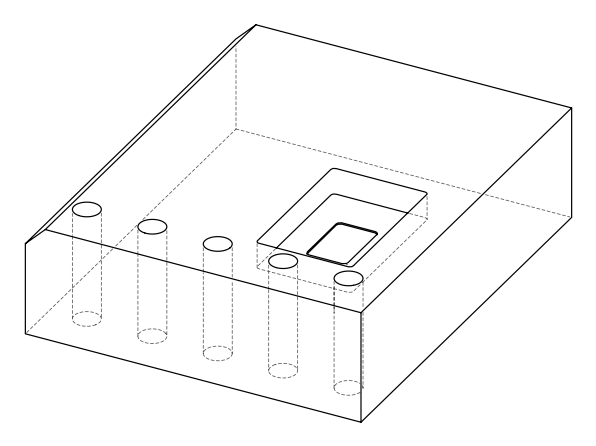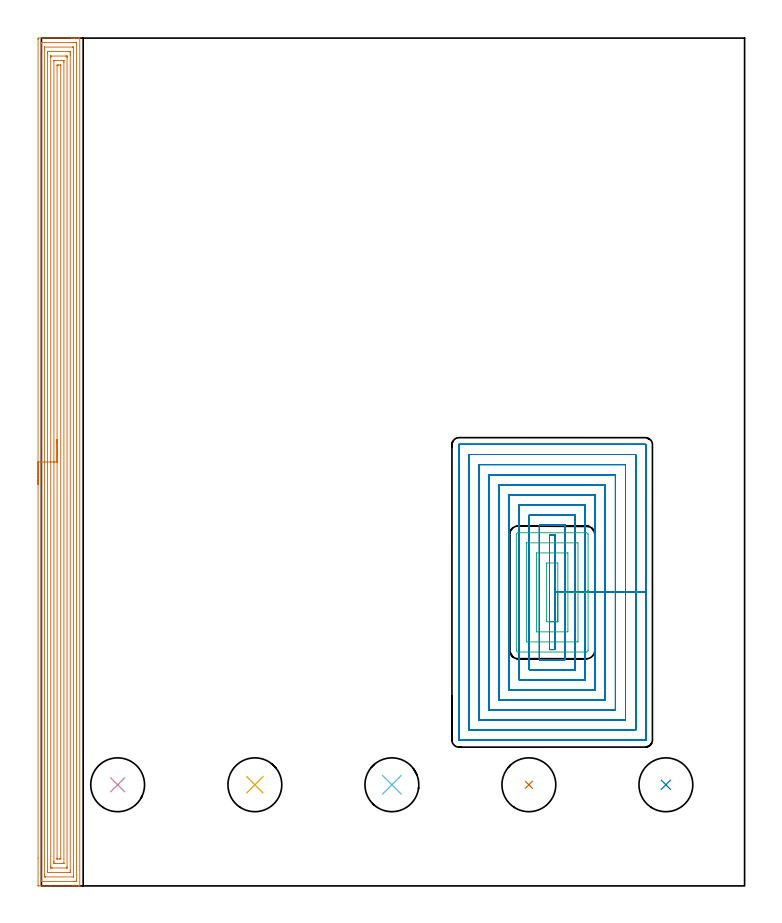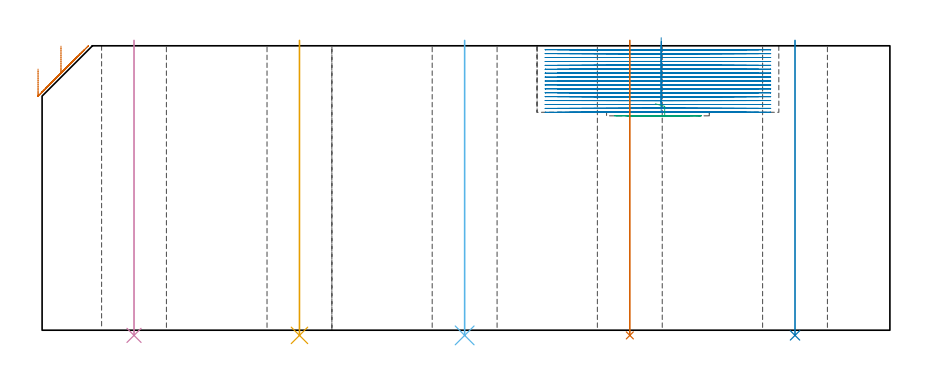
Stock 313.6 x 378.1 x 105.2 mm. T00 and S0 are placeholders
(PLAN: 8 operations, 2 tool changes, 118.7 min)
(1 AREA_MILL | FG_CHAMFER_SURFACE | UGT0205_001 | 21.48 min | 65403 mm3)
(2 MILL_RECTANGULAR_POCKET | POCKET_RECTANGULAR_STRAIGHT | NXT0201_008 | Follow Part, ap 1.5, ae 75% | 94.04 min | 303340 mm3)
(3 MILL_RECTANGULAR_POCKET_1 | POCKET_RECTANGULAR_STRAIGHT_1 | NXT0201_008 | Follow Part, ap 1.5, ae 75% | 1.03 min | 2914 mm3)
(4 INDEXABLE_INSERT_DRILL_THROUGH_HOLE_FROM_SOLID | STEP1HOLE | NXT0302_019 | 0.44 min | 47538 mm3)
(5 INDEXABLE_INSERT_DRILL_THROUGH_HOLE_FROM_SOLID_1 | STEP1HOLE_1 | NXT0302_019 | 0.44 min | 47545 mm3)
(6 INDEXABLE_INSERT_DRILL_THROUGH_HOLE_FROM_SOLID_2 | STEP1HOLE_2 | NXT0302_019 | 0.44 min | 47561 mm3)
(7 INDEXABLE_INSERT_DRILL_THROUGH_HOLE_FROM_SOLID_3 | STEP1HOLE_3 | NXT0302_019 | 0.44 min | 47538 mm3)
(8 INDEXABLE_INSERT_DRILL_THROUGH_HOLE_FROM_SOLID_4 | STEP1HOLE_4 | NXT0302_019 | 0.44 min | 47538 mm3)
(TOOL UGT0205_001 | Chamfer Mill 20 x 3 x 45 deg. | D20 FL50 Z2)
(TOOL NXT0201_008 | ENDMILL 6mm [2P460-0600-NA 1630] | D6 FL26 Z6)
(TOOL NXT0302_019 | Index. Insert Drill 24mm [880-D2400L25-05] | D24 PA176 FL120 Z2)
(OP 1 AREA_MILL)
G17 G21 G94 G90
T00 M6
G54
G17 G0 G90 X-1.5 Y179.05 S1061 M3
G43 Z115.2 H0
Z96.6
G94 G1 Y179.088 Z95.728 F250.
Y179.202 Z94.864
Y179.391 Z94.012
Y179.653 Z93.18
Y179.987 Z92.374
Y180.39 Z91.6
Y180.858 Z90.864
Y181.39 Z90.172
Y181.979 Z89.529
Y182.622 Z88.94
Y183.314 Z88.408
Y184.05 Z87.94
Y184.824 Z87.537
Y185.63 Z87.203
Y186.462 Z86.941
Y187.313 Z86.752
Y188.178 Z86.638
Y189.05 Z86.6
Y377.486
X-1.496 Y377.906 Z86.602
X-1.492 Y378.09 Z86.606
X-1.305 Y378.1 Z86.793
X13.373 Z101.468
X13.98 Z102.074
X14.532 Z102.629
X14.863 Z102.959
X15.415 Z103.511
X15.746 Z103.841
X16.408 Z104.507
X16.747 Z104.846
X17.089 Y378.094 Z105.18
X17.097 Y378.092 Z105.188
X17.1 Y377.932 Z105.2
Y0.167
X17.097 Y0.008 Z105.188
X17.089 Y0.006 Z105.18
X16.747 Y0. Z104.846
X16.408 Z104.507
X15.746 Z103.841
X14.532 Z102.629
X13.98 Z102.074
X3.858 Z91.955
X-1.305 Y0.001 Z86.792
X-1.492 Y0.01 Z86.606
X-1.499 Y0.197 Z86.599
X-1.5 Y12.391 Z86.6
Y189.05
X-0.086 Z88.014
X-0.085 Y375.908 Z88.015
X-0.084 Y376.012 Z88.016
X-0.081 Y376.063 Z88.019
X-0.08 Y376.082 Z88.02
X-0.053 Y376.09 Z88.047
X0.344 Y376.098 Z88.444
X0.737 Y376.099 Z88.837
X1.224 Y376.1 Z89.324
X14.863 Y376.099 Z102.963
X15.353 Y376.097 Z103.453
X15.576 Y376.09 Z103.676
X15.679 Y376.08 Z103.779
X15.685 Y375.762 Z103.785
Y375.7
Y2.192
X15.684 Y2.088 Z103.784
X15.681 Y2.037 Z103.781
X15.68 Y2.018 Z103.78
X15.653 Y2.01 Z103.753
X15.256 Y2.002 Z103.356
X14.863 Y2.001 Z102.963
X14.376 Y2. Z102.476
X0.737 Y2.001 Z88.837
X0.247 Y2.003 Z88.347
X0.024 Y2.01 Z88.124
X-0.079 Y2.02 Z88.021
X-0.085 Y2.338 Z88.015
Y2.4
X-0.086 Y189.05 Z88.014
X1.328 Z89.428
X1.329 Y373.315 Z89.429
X1.331 Y373.914 Z89.431
X1.333 Y374.06 Z89.433
X1.335 Y374.088 Z89.435
X1.375 Y374.094 Z89.475
X1.437 Y374.099 Z89.537
X13.797 Z101.897
X13.98 Y374.096 Z102.08
X14.164 Y374.09 Z102.264
X14.265 Y374.081 Z102.365
X14.268 Y374.012 Z102.368
X14.27 Y373.914 Z102.37
X14.271 Y373.619 Z102.371
X14.272 Y373.021 Z102.372
X14.271 Y4.785 Z102.371
X14.269 Y4.186 Z102.369
X14.267 Y4.04 Z102.367
X14.265 Y4.012 Z102.365
X14.225 Y4.006 Z102.325
X14.163 Y4.001 Z102.263
X1.804 Y4. Z89.904
X1.62 Y4.004 Z89.72
X1.436 Y4.01 Z89.536
X1.335 Y4.019 Z89.435
X1.332 Y4.088 Z89.432
X1.33 Y4.186 Z89.43
X1.329 Y4.481 Z89.429
X1.328 Y5.079 Z89.428
Y189.05
X2.743 Z90.843
Y371.235
X2.747 Y371.88 Z90.847
X2.751 Y372.09 Z90.851
X3.413 Y372.1 Z91.513
X12.242 Z100.342
X12.647 Y372.094 Z100.747
X12.843 Y372.09 Z100.943
X12.85 Y371.979 Z100.95
X12.856 Y371.479 Z100.956
X12.857 Y371.235 Z100.957
Y370.584
Y6.865
X12.853 Y6.22 Z100.953
X12.849 Y6.01 Z100.949
X12.187 Y6. Z100.287
X3.358 Z91.458
X2.953 Y6.006 Z91.053
X2.757 Y6.01 Z90.857
X2.75 Y6.121 Z90.85
X2.744 Y6.621 Z90.844
X2.743 Y8.651 Z90.843
Y189.05
X4.157 Z92.257
Y369.674
X4.159 Y369.9 Z92.259
X4.162 Y370.05 Z92.262
X4.165 Y370.092 Z92.265
X4.169 Y370.094 Z92.269
X4.188 Y370.097 Z92.288
X4.269 Y370.099 Z92.369
X10.688 Y370.1 Z98.788
X11.332 Y370.096 Z99.432
X11.423 Y370.093 Z99.523
X11.431 Y370.091 Z99.531
X11.436 Y370.057 Z99.536
X11.44 Y369.938 Z99.54
X11.442 Y369.787 Z99.542
X11.443 Y369.561 Z99.543
Y369.448
Y8.426
X11.441 Y8.2 Z99.541
X11.438 Y8.05 Z99.538
X11.435 Y8.008 Z99.535
X11.431 Y8.006 Z99.531
X11.412 Y8.003 Z99.512
X11.332 Y8.001 Z99.432
X4.912 Y8. Z93.012
X4.269 Y8.004 Z92.369
X4.177 Y8.007 Z92.277
X4.169 Y8.008 Z92.269
X4.164 Y8.043 Z92.264
X4.16 Y8.162 Z92.26
X4.158 Y8.313 Z92.258
X4.157 Y8.764 Z92.257
Y189.05
X5.571 Z93.671
X5.572 Y367.897 Z93.672
X5.574 Y368.014 Z93.674
X5.577 Y368.071 Z93.677
X5.579 Y368.09 Z93.679
X5.607 Y368.095 Z93.707
X6.034 Y368.098 Z94.134
X6.485 Y368.1 Z94.585
X9.133 Z97.233
X9.566 Y368.099 Z97.666
X10.018 Y368.098 Z98.118
X10.024 Y368.093 Z98.124
X10.026 Y368.09 Z98.126
X10.028 Y367.662 Z98.128
X10.029 Y367.194 Z98.129
X10.028 Y10.203 Z98.128
X10.026 Y10.086 Z98.126
X10.023 Y10.029 Z98.123
X10.021 Y10.01 Z98.121
X9.993 Y10.005 Z98.093
X9.566 Y10.002 Z97.666
X9.115 Y10. Z97.215
X6.467 Z94.567
X6.034 Y10.001 Z94.134
X5.582 Y10.002 Z93.682
X5.576 Y10.007 Z93.676
X5.574 Y10.01 Z93.674
X5.572 Y10.438 Z93.672
X5.571 Y10.906 Z93.671
Y189.05
X6.985 Z95.085
X6.986 Y365.807 Z95.086
X6.987 Y365.876 Z95.087
X6.992 Y366.073 Z95.092
X7.358 Y366.09 Z95.458
X7.58 Y366.098 Z95.68
X8.553 Y366.099 Z96.653
X8.575 Y366.097 Z96.675
X8.596 Y366.092 Z96.696
X8.608 Y366.085 Z96.708
X8.61 Y366.062 Z96.71
X8.614 Y365.946 Z96.714
Y12.293
X8.613 Y12.224 Z96.713
X8.608 Y12.027 Z96.708
X8.242 Y12.01 Z96.342
X8.02 Y12.001 Z96.12
X7.047 Z95.147
X7.025 Y12.003 Z95.125
X7.004 Y12.008 Z95.104
X6.992 Y12.015 Z95.092
X6.99 Y12.038 Z95.09
X6.986 Y12.154 Z95.086
X6.985 Y189.05 Z95.085
Y189.922 Z95.123
Y190.786 Z95.237
Y191.638 Z95.426
Y192.47 Z95.688
Y193.276 Z96.022
Y194.05 Z96.425
Y194.786 Z96.894
Y195.478 Z97.425
Y196.121 Z98.014
Y196.71 Z98.657
Y197.241 Z99.35
Y197.71 Z100.085
Y198.113 Z100.859
Y198.447 Z101.665
Y198.709 Z102.497
Y198.898 Z103.349
Y199.012 Z104.214
Y199.05 Z105.085
G0 Z115.2
M5
M2
(OP 2 MILL_RECTANGULAR_POCKET)
G17 G21 G94 G90
T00 M6
G54
G17 G0 G90 X229. Y114.303 S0 M3
G43 Z115.2 H1
Z108.2
G94 G1 Y130.9 Z103.753 F250.
Y156.4 F500.
X226.6
Y105.4
X229.
Y130.9
X233.5
Y160.9
X222.1
Y100.9
X233.5
Y130.9
X238.
Y165.4
X217.6
Y96.4
X238.
Y130.9
X242.5
Y169.9
X213.1
Y91.9
X242.5
Y130.9
X247.
Y174.4
X208.6
Y87.4
X247.
Y130.9
X251.5
Y178.9
X204.1
Y82.9
X251.5
Y130.9
X256.
Y183.4
X199.6
Y78.4
X256.
Y130.9
X260.5
Y187.9
X195.1
Y73.9
X260.5
Y130.9
X265.
Y192.4
X190.6
Y69.4
X265.
Y130.9
X269.5
Y196.8
X269.495 Y196.855
X269.455 Y196.895
X269.4 Y196.9
X186.2
X186.145 Y196.895
X186.105 Y196.855
X186.1 Y196.8
Y65.
X186.105 Y64.945
X186.145 Y64.905
X186.2 Y64.9
X269.4
X269.455 Y64.905
X269.495 Y64.945
X269.5 Y65.
Y130.9
Y131.9
G0 X229. Y114.303 Z106.753
G1 Y130.9 Z102.306 F250.
Y156.4 F500.
X226.6
Y105.4
X229.
Y130.9
X233.5
Y160.9
X222.1
Y100.9
X233.5
Y130.9
X238.
Y165.4
X217.6
Y96.4
X238.
Y130.9
X242.5
Y169.9
X213.1
Y91.9
X242.5
Y130.9
X247.
Y174.4
X208.6
Y87.4
X247.
Y130.9
X251.5
Y178.9
X204.1
Y82.9
X251.5
Y130.9
X256.
Y183.4
X199.6
Y78.4
X256.
Y130.9
X260.5
Y187.9
X195.1
Y73.9
X260.5
Y130.9
X265.
Y192.4
X190.6
Y69.4
X265.
Y130.9
X269.5
Y196.8
X269.495 Y196.855
X269.455 Y196.895
X269.4 Y196.9
X186.2
X186.145 Y196.895
X186.105 Y196.855
X186.1 Y196.8
Y65.
X186.105 Y64.945
X186.145 Y64.905
X186.2 Y64.9
X269.4
X269.455 Y64.905
X269.495 Y64.945
X269.5 Y65.
Y130.9
Y131.9
G0 X229. Y114.303 Z105.306
G1 Y130.9 Z100.859 F250.
Y156.4 F500.
X226.6
Y105.4
X229.
Y130.9
X233.5
Y160.9
X222.1
Y100.9
X233.5
Y130.9
X238.
Y165.4
X217.6
Y96.4
X238.
Y130.9
X242.5
Y169.9
X213.1
Y91.9
X242.5
Y130.9
X247.
Y174.4
X208.6
Y87.4
X247.
Y130.9
X251.5
Y178.9
X204.1
Y82.9
X251.5
Y130.9
X256.
Y183.4
X199.6
Y78.4
X256.
Y130.9
X260.5
Y187.9
X195.1
Y73.9
X260.5
Y130.9
X265.
Y192.4
X190.6
Y69.4
X265.
Y130.9
X269.5
Y196.8
X269.495 Y196.855
X269.455 Y196.895
X269.4 Y196.9
X186.2
X186.145 Y196.895
X186.105 Y196.855
X186.1 Y196.8
Y65.
X186.105 Y64.945
X186.145 Y64.905
X186.2 Y64.9
X269.4
X269.455 Y64.905
X269.495 Y64.945
X269.5 Y65.
Y130.9
Y131.9
G0 X229. Y114.303 Z103.859
G1 Y130.9 Z99.412 F250.
Y156.4 F500.
X226.6
Y105.4
X229.
Y130.9
X233.5
Y160.9
X222.1
Y100.9
X233.5
Y130.9
X238.
Y165.4
X217.6
Y96.4
X238.
Y130.9
X242.5
Y169.9
X213.1
Y91.9
X242.5
Y130.9
X247.
Y174.4
X208.6
Y87.4
X247.
Y130.9
X251.5
Y178.9
X204.1
Y82.9
X251.5
Y130.9
X256.
Y183.4
X199.6
Y78.4
X256.
Y130.9
X260.5
Y187.9
X195.1
Y73.9
X260.5
Y130.9
X265.
Y192.4
X190.6
Y69.4
X265.
Y130.9
X269.5
Y196.8
X269.495 Y196.855
X269.455 Y196.895
X269.4 Y196.9
X186.2
X186.145 Y196.895
X186.105 Y196.855
X186.1 Y196.8
Y65.
X186.105 Y64.945
X186.145 Y64.905
X186.2 Y64.9
X269.4
X269.455 Y64.905
X269.495 Y64.945
X269.5 Y65.
Y130.9
Y131.9
G0 X229. Y114.303 Z102.412
G1 Y130.9 Z97.965 F250.
Y156.4 F500.
X226.6
Y105.4
X229.
Y130.9
X233.5
Y160.9
X222.1
Y100.9
X233.5
Y130.9
X238.
Y165.4
X217.6
Y96.4
X238.
Y130.9
X242.5
Y169.9
X213.1
Y91.9
X242.5
Y130.9
X247.
Y174.4
X208.6
Y87.4
X247.
Y130.9
X251.5
Y178.9
X204.1
Y82.9
X251.5
Y130.9
X256.
Y183.4
X199.6
Y78.4
X256.
Y130.9
X260.5
Y187.9
X195.1
Y73.9
X260.5
Y130.9
X265.
Y192.4
X190.6
Y69.4
X265.
Y130.9
X269.5
Y196.8
X269.495 Y196.855
X269.455 Y196.895
X269.4 Y196.9
X186.2
X186.145 Y196.895
X186.105 Y196.855
X186.1 Y196.8
Y65.
X186.105 Y64.945
X186.145 Y64.905
X186.2 Y64.9
X269.4
X269.455 Y64.905
X269.495 Y64.945
X269.5 Y65.
Y130.9
Y131.9
G0 X229. Y114.303 Z100.965
G1 Y130.9 Z96.518 F250.
Y156.4 F500.
X226.6
Y105.4
X229.
Y130.9
X233.5
Y160.9
X222.1
Y100.9
X233.5
Y130.9
X238.
Y165.4
X217.6
Y96.4
X238.
Y130.9
X242.5
Y169.9
X213.1
Y91.9
X242.5
Y130.9
X247.
Y174.4
X208.6
Y87.4
X247.
Y130.9
X251.5
Y178.9
X204.1
Y82.9
X251.5
Y130.9
X256.
Y183.4
X199.6
Y78.4
X256.
Y130.9
X260.5
Y187.9
X195.1
Y73.9
X260.5
Y130.9
X265.
Y192.4
X190.6
Y69.4
X265.
Y130.9
X269.5
Y196.8
X269.495 Y196.855
X269.455 Y196.895
X269.4 Y196.9
X186.2
X186.145 Y196.895
X186.105 Y196.855
X186.1 Y196.8
Y65.
X186.105 Y64.945
X186.145 Y64.905
X186.2 Y64.9
X269.4
X269.455 Y64.905
X269.495 Y64.945
X269.5 Y65.
Y130.9
Y131.9
G0 X229. Y114.303 Z99.518
G1 Y130.9 Z95.071 F250.
Y156.4 F500.
X226.6
Y105.4
X229.
Y130.9
X233.5
Y160.9
X222.1
Y100.9
X233.5
Y130.9
X238.
Y165.4
X217.6
Y96.4
X238.
Y130.9
X242.5
Y169.9
X213.1
Y91.9
X242.5
Y130.9
X247.
Y174.4
X208.6
Y87.4
X247.
Y130.9
X251.5
Y178.9
X204.1
Y82.9
X251.5
Y130.9
X256.
Y183.4
X199.6
Y78.4
X256.
Y130.9
X260.5
Y187.9
X195.1
Y73.9
X260.5
Y130.9
X265.
Y192.4
X190.6
Y69.4
X265.
Y130.9
X269.5
Y196.8
X269.495 Y196.855
X269.455 Y196.895
X269.4 Y196.9
X186.2
X186.145 Y196.895
X186.105 Y196.855
X186.1 Y196.8
Y65.
X186.105 Y64.945
X186.145 Y64.905
X186.2 Y64.9
X269.4
X269.455 Y64.905
X269.495 Y64.945
X269.5 Y65.
Y130.9
Y131.9
G0 X229. Y114.303 Z98.071
G1 Y130.9 Z93.623 F250.
Y156.4 F500.
X226.6
Y105.4
X229.
Y130.9
X233.5
Y160.9
X222.1
Y100.9
X233.5
Y130.9
X238.
Y165.4
X217.6
Y96.4
X238.
Y130.9
X242.5
Y169.9
X213.1
Y91.9
X242.5
Y130.9
X247.
Y174.4
X208.6
Y87.4
X247.
Y130.9
X251.5
Y178.9
X204.1
Y82.9
X251.5
Y130.9
X256.
Y183.4
X199.6
Y78.4
X256.
Y130.9
X260.5
Y187.9
X195.1
Y73.9
X260.5
Y130.9
X265.
Y192.4
X190.6
Y69.4
X265.
Y130.9
X269.5
Y196.8
X269.495 Y196.855
X269.455 Y196.895
X269.4 Y196.9
X186.2
X186.145 Y196.895
X186.105 Y196.855
X186.1 Y196.8
Y65.
X186.105 Y64.945
X186.145 Y64.905
X186.2 Y64.9
X269.4
X269.455 Y64.905
X269.495 Y64.945
X269.5 Y65.
Y130.9
Y131.9
G0 X229. Y114.303 Z96.623
G1 Y130.9 Z92.176 F250.
Y156.4 F500.
X226.6
Y105.4
X229.
Y130.9
X233.5
Y160.9
X222.1
Y100.9
X233.5
Y130.9
X238.
Y165.4
X217.6
Y96.4
X238.
Y130.9
X242.5
Y169.9
X213.1
Y91.9
X242.5
Y130.9
X247.
Y174.4
X208.6
Y87.4
X247.
Y130.9
X251.5
Y178.9
X204.1
Y82.9
X251.5
Y130.9
X256.
Y183.4
X199.6
Y78.4
X256.
Y130.9
X260.5
Y187.9
X195.1
Y73.9
X260.5
Y130.9
X265.
Y192.4
X190.6
Y69.4
X265.
Y130.9
X269.5
Y196.8
X269.495 Y196.855
X269.455 Y196.895
X269.4 Y196.9
X186.2
X186.145 Y196.895
X186.105 Y196.855
X186.1 Y196.8
Y65.
X186.105 Y64.945
X186.145 Y64.905
X186.2 Y64.9
X269.4
X269.455 Y64.905
X269.495 Y64.945
X269.5 Y65.
Y130.9
Y131.9
G0 X229. Y114.303 Z95.176
G1 Y130.9 Z90.729 F250.
Y156.4 F500.
X226.6
Y105.4
X229.
Y130.9
X233.5
Y160.9
X222.1
Y100.9
X233.5
Y130.9
X238.
Y165.4
X217.6
Y96.4
X238.
Y130.9
X242.5
Y169.9
X213.1
Y91.9
X242.5
Y130.9
X247.
Y174.4
X208.6
Y87.4
X247.
Y130.9
X251.5
Y178.9
X204.1
Y82.9
X251.5
Y130.9
X256.
Y183.4
X199.6
Y78.4
X256.
Y130.9
X260.5
Y187.9
X195.1
Y73.9
X260.5
Y130.9
X265.
Y192.4
X190.6
Y69.4
X265.
Y130.9
X269.5
Y196.8
X269.495 Y196.855
X269.455 Y196.895
X269.4 Y196.9
X186.2
X186.145 Y196.895
X186.105 Y196.855
X186.1 Y196.8
Y65.
X186.105 Y64.945
X186.145 Y64.905
X186.2 Y64.9
X269.4
X269.455 Y64.905
X269.495 Y64.945
X269.5 Y65.
Y130.9
Y131.9
G0 X229. Y114.303 Z93.729
G1 Y130.9 Z89.282 F250.
Y156.4 F500.
X226.6
Y105.4
X229.
Y130.9
X233.5
Y160.9
X222.1
Y100.9
X233.5
Y130.9
X238.
Y165.4
X217.6
Y96.4
X238.
Y130.9
X242.5
Y169.9
X213.1
Y91.9
X242.5
Y130.9
X247.
Y174.4
X208.6
Y87.4
X247.
Y130.9
X251.5
Y178.9
X204.1
Y82.9
X251.5
Y130.9
X256.
Y183.4
X199.6
Y78.4
X256.
Y130.9
X260.5
Y187.9
X195.1
Y73.9
X260.5
Y130.9
X265.
Y192.4
X190.6
Y69.4
X265.
Y130.9
X269.5
Y196.8
X269.495 Y196.855
X269.455 Y196.895
X269.4 Y196.9
X186.2
X186.145 Y196.895
X186.105 Y196.855
X186.1 Y196.8
Y65.
X186.105 Y64.945
X186.145 Y64.905
X186.2 Y64.9
X269.4
X269.455 Y64.905
X269.495 Y64.945
X269.5 Y65.
Y130.9
Y131.9
G0 X229. Y114.303 Z92.282
G1 Y130.9 Z87.835 F250.
Y156.4 F500.
X226.6
Y105.4
X229.
Y130.9
X233.5
Y160.9
X222.1
Y100.9
X233.5
Y130.9
X238.
Y165.4
X217.6
Y96.4
X238.
Y130.9
X242.5
Y169.9
X213.1
Y91.9
X242.5
Y130.9
X247.
Y174.4
X208.6
Y87.4
X247.
Y130.9
X251.5
Y178.9
X204.1
Y82.9
X251.5
Y130.9
X256.
Y183.4
X199.6
Y78.4
X256.
Y130.9
X260.5
Y187.9
X195.1
Y73.9
X260.5
Y130.9
X265.
Y192.4
X190.6
Y69.4
X265.
Y130.9
X269.5
Y196.8
X269.495 Y196.855
X269.455 Y196.895
X269.4 Y196.9
X186.2
X186.145 Y196.895
X186.105 Y196.855
X186.1 Y196.8
Y65.
X186.105 Y64.945
X186.145 Y64.905
X186.2 Y64.9
X269.4
X269.455 Y64.905
X269.495 Y64.945
X269.5 Y65.
Y130.9
Y131.9
G0 X229. Y114.303 Z90.835
G1 Y130.9 Z86.388 F250.
Y156.4 F500.
X226.6
Y105.4
X229.
Y130.9
X233.5
Y160.9
X222.1
Y100.9
X233.5
Y130.9
X238.
Y165.4
X217.6
Y96.4
X238.
Y130.9
X242.5
Y169.9
X213.1
Y91.9
X242.5
Y130.9
X247.
Y174.4
X208.6
Y87.4
X247.
Y130.9
X251.5
Y178.9
X204.1
Y82.9
X251.5
Y130.9
X256.
Y183.4
X199.6
Y78.4
X256.
Y130.9
X260.5
Y187.9
X195.1
Y73.9
X260.5
Y130.9
X265.
Y192.4
X190.6
Y69.4
X265.
Y130.9
X269.5
Y196.8
X269.495 Y196.855
X269.455 Y196.895
X269.4 Y196.9
X186.2
X186.145 Y196.895
X186.105 Y196.855
X186.1 Y196.8
Y65.
X186.105 Y64.945
X186.145 Y64.905
X186.2 Y64.9
X269.4
X269.455 Y64.905
X269.495 Y64.945
X269.5 Y65.
Y130.9
Y131.9
G0 X229. Y114.303 Z89.388
G1 Y130.9 Z84.941 F250.
Y156.4 F500.
X226.6
Y105.4
X229.
Y130.9
X233.5
Y160.9
X222.1
Y100.9
X233.5
Y130.9
X238.
Y165.4
X217.6
Y96.4
X238.
Y130.9
X242.5
Y169.9
X213.1
Y91.9
X242.5
Y130.9
X247.
Y174.4
X208.6
Y87.4
X247.
Y130.9
X251.5
Y178.9
X204.1
Y82.9
X251.5
Y130.9
X256.
Y183.4
X199.6
Y78.4
X256.
Y130.9
X260.5
Y187.9
X195.1
Y73.9
X260.5
Y130.9
X265.
Y192.4
X190.6
Y69.4
X265.
Y130.9
X269.5
Y196.8
X269.495 Y196.855
X269.455 Y196.895
X269.4 Y196.9
X186.2
X186.145 Y196.895
X186.105 Y196.855
X186.1 Y196.8
Y65.
X186.105 Y64.945
X186.145 Y64.905
X186.2 Y64.9
X269.4
X269.455 Y64.905
X269.495 Y64.945
X269.5 Y65.
Y130.9
Y131.9
G0 X229. Y114.303 Z87.941
G1 Y130.9 Z83.494 F250.
Y156.4 F500.
X226.6
Y105.4
X229.
Y130.9
X233.5
Y160.9
X222.1
Y100.9
X233.5
Y130.9
X238.
Y165.4
X217.6
Y96.4
X238.
Y130.9
X242.5
Y169.9
X213.1
Y91.9
X242.5
Y130.9
X247.
Y174.4
X208.6
Y87.4
X247.
Y130.9
X251.5
Y178.9
X204.1
Y82.9
X251.5
Y130.9
X256.
Y183.4
X199.6
Y78.4
X256.
Y130.9
X260.5
Y187.9
X195.1
Y73.9
X260.5
Y130.9
X265.
Y192.4
X190.6
Y69.4
X265.
Y130.9
X269.5
Y196.8
X269.495 Y196.855
X269.455 Y196.895
X269.4 Y196.9
X186.2
X186.145 Y196.895
X186.105 Y196.855
X186.1 Y196.8
Y65.
X186.105 Y64.945
X186.145 Y64.905
X186.2 Y64.9
X269.4
X269.455 Y64.905
X269.495 Y64.945
X269.5 Y65.
Y130.9
Y131.9
G0 X229. Y114.303 Z86.494
G1 Y130.9 Z82.047 F250.
Y156.4 F500.
X226.6
Y105.4
X229.
Y130.9
X233.5
Y160.9
X222.1
Y100.9
X233.5
Y130.9
X238.
Y165.4
X217.6
Y96.4
X238.
Y130.9
X242.5
Y169.9
X213.1
Y91.9
X242.5
Y130.9
X247.
Y174.4
X208.6
Y87.4
X247.
Y130.9
X251.5
Y178.9
X204.1
Y82.9
X251.5
Y130.9
X256.
Y183.4
X199.6
Y78.4
X256.
Y130.9
X260.5
Y187.9
X195.1
Y73.9
X260.5
Y130.9
X265.
Y192.4
X190.6
Y69.4
X265.
Y130.9
X269.5
Y196.8
X269.495 Y196.855
X269.455 Y196.895
X269.4 Y196.9
X186.2
X186.145 Y196.895
X186.105 Y196.855
X186.1 Y196.8
Y65.
X186.105 Y64.945
X186.145 Y64.905
X186.2 Y64.9
X269.4
X269.455 Y64.905
X269.495 Y64.945
X269.5 Y65.
Y130.9
Y131.9
G0 X229. Y114.303 Z85.047
G1 Y130.9 Z80.6 F250.
Y156.4 F500.
X226.6
Y105.4
X229.
Y130.9
X233.5
Y160.9
X222.1
Y100.9
X233.5
Y130.9
X238.
Y165.4
X217.6
Y96.4
X238.
Y130.9
X242.5
Y169.9
X213.1
Y91.9
X242.5
Y130.9
X247.
Y174.4
X208.6
Y87.4
X247.
Y130.9
X251.5
Y178.9
X204.1
Y82.9
X251.5
Y130.9
X256.
Y183.4
X199.6
Y78.4
X256.
Y130.9
X260.5
Y187.9
X195.1
Y73.9
X260.5
Y130.9
X265.
Y192.4
X190.6
Y69.4
X265.
Y130.9
X269.5
Y196.8
X269.495 Y196.855
X269.455 Y196.895
X269.4 Y196.9
X186.2
X186.145 Y196.895
X186.105 Y196.855
X186.1 Y196.8
Y65.
X186.105 Y64.945
X186.145 Y64.905
X186.2 Y64.9
X269.4
X269.455 Y64.905
X269.495 Y64.945
X269.5 Y65.
Y130.9
Y131.9
G0 Z115.2
M5
M2
(OP 3 MILL_RECTANGULAR_POCKET_1)
G17 G21 G94 G90
T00 M6
G54
G17 G0 G90 X226.834 Y117.8 S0 M3
G43 Z115.2 H1
Z83.739
G94 G1 X230.3 Z82.81 F250.
Y130.9 Z79.3
Y144. F500.
X225.3
Y117.8
X230.3
Y130.9
X234.8
Y148.5
X220.8
Y113.3
X234.8
Y130.9
X239.3
Y153.
X216.3
Y108.8
X239.3
Y130.9
X243.8
Y156.7
G3 X243. Y157.5 R0.8
G1 X212.6
G3 X211.8 Y156.7 R0.8
G1 Y105.1
G3 X212.6 Y104.3 R0.8
G1 X243.
G3 X243.8 Y105.1 R0.8
G1 Y130.9
Y131.9
G0 Z115.2
M5
M2
(OP 4 INDEXABLE_INSERT_DRILL_THROUGH_HOLE_FROM_SOLID)
G17 G21 G94 G90
T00 M6
G54
G17 G0 G90 X34. Y45.1 S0 M3
G43 Z115.2 H1
G94 G81 G98 Z-1.919 F250. R107.2
G80
M5
M2
(OP 5 INDEXABLE_INSERT_DRILL_THROUGH_HOLE_FROM_SOLID_1)
G17 G21 G94 G90
T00 M6
G54
G17 G0 G90 X95.2 Y45.1 S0 M3
G43 Z115.2 H1
G94 G81 G98 Z-1.919 F250. R107.2
G80
M5
M2
(OP 6 INDEXABLE_INSERT_DRILL_THROUGH_HOLE_FROM_SOLID_2)
G17 G21 G94 G90
T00 M6
G54
G17 G0 G90 X156.3 Y45.1 S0 M3
G43 Z115.2 H1
G94 G81 G98 Z-1.919 F250. R107.2
G80
M5
M2
(OP 7 INDEXABLE_INSERT_DRILL_THROUGH_HOLE_FROM_SOLID_3)
G17 G21 G94 G90
T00 M6
G54
G17 G0 G90 X217.4 Y45.1 S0 M3
G43 Z115.2 H1
G94 G81 G98 Z-1.919 F250. R107.2
G80
M5
M2
(OP 8 INDEXABLE_INSERT_DRILL_THROUGH_HOLE_FROM_SOLID_4)
G17 G21 G94 G90
T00 M6
G54
G17 G0 G90 X278.5 Y45.1 S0 M3
G43 Z115.2 H1
G94 G81 G98 Z-1.919 F250. R107.2
G80
M5
M2
